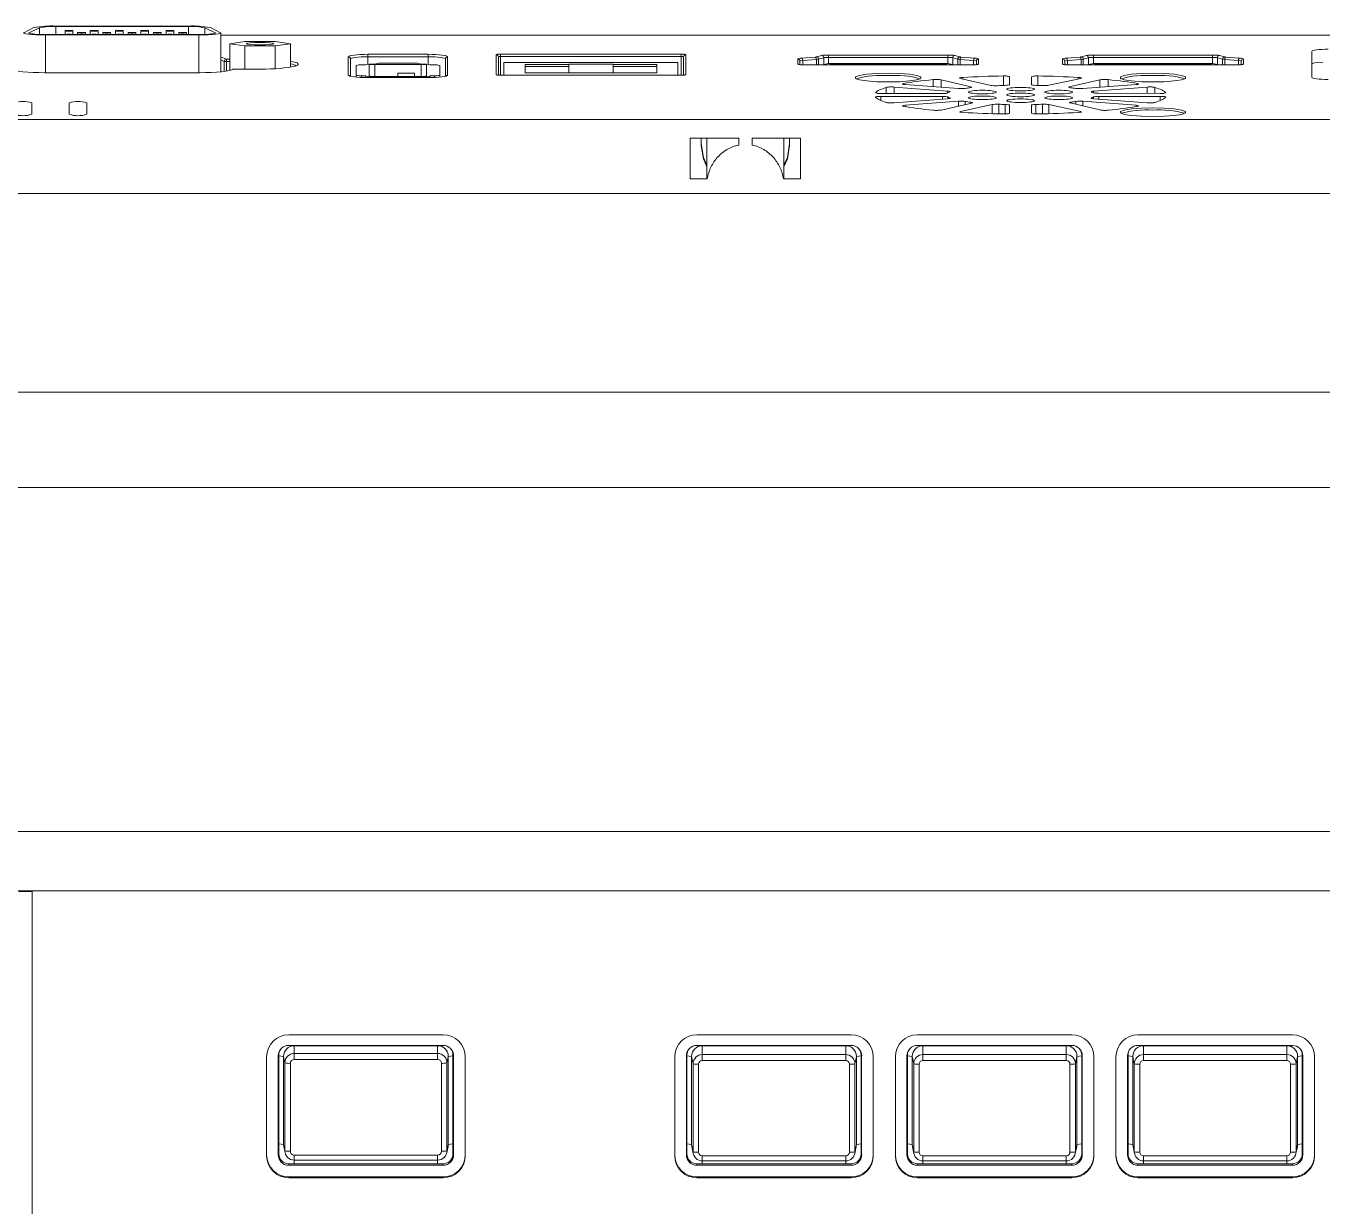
# Model space of a CAD drawing. Header units: millimetres. Extents: x 56 to 1167, y 133 to 726.
# Drawn here: x 200.2 to 317.7, y 485.3 to 592.3 of the extents above; entities that cross this region are included whole.
import ezdxf

# ---------------------------------------------------------------- set-up
doc = ezdxf.new("R2010")
doc.units = ezdxf.units.MM

msp = doc.modelspace()

# ---------------------------------------------------------------- linework, layer by layer
at = {"color": 7, "linetype": 'Continuous', "lineweight": 15}
for p, q in [((200.923, 592.114), (199.989, 591.652)), ((201.416, 592.106), (200.481, 591.644)), ((201.959, 591.491), (215.879, 591.491)), ((201.959, 591.447), (215.879, 591.447)), ((214.944, 592.258), (202.893, 592.258)), ((214.944, 592.214), (202.893, 592.214)), ((203.739, 591.826), (203.739, 591.491)), ((204.439, 591.491), (204.439, 591.826)), ((204.884, 591.654), (204.884, 591.491)), ((205.584, 591.491), (205.584, 591.654)), ((206.029, 591.826), (206.029, 591.491)), ((206.729, 591.491), (206.729, 591.826)), ((207.174, 591.654), (207.174, 591.491)), ((207.874, 591.491), (207.874, 591.654)), ((208.319, 591.826), (208.319, 591.491)), ((209.019, 591.491), (209.019, 591.826)), ((209.464, 591.654), (209.464, 591.491)), ((210.164, 591.491), (210.164, 591.654)), ((210.609, 591.826), (210.609, 591.491)), ((211.309, 591.491), (211.309, 591.826)), ((211.754, 591.654), (211.754, 591.491)), ((212.454, 591.491), (212.454, 591.654)), ((212.899, 591.826), (212.899, 591.491)), ((213.599, 591.491), (213.599, 591.826)), ((214.044, 591.654), (214.044, 591.491)), ((214.744, 591.491), (214.744, 591.654)), ((217.356, 591.644), (216.421, 592.106)), ((217.848, 591.652), (216.914, 592.114)), ((217.879, 588.115), (217.879, 591.622)), ((439.285, 591.436), (217.879, 591.436)), ((220.044, 590.865), (218.669, 590.657)), ((218.669, 590.657), (220.044, 590.45)), ((218.669, 590.657), (218.669, 588.232)), ((222.794, 590.865), (220.044, 590.865)), ((220.044, 590.45), (222.794, 590.45)), ((220.044, 590.45), (220.044, 588.356)), ((224.169, 590.657), (222.794, 590.865)), ((222.794, 590.45), (224.169, 590.657)), ((222.794, 590.45), (222.794, 588.391)), ((224.169, 590.657), (224.169, 588.532)), ((316.774, 587.612), (316.774, 589.963)), ((218.366, 589.04), (218.366, 589.255)), ((229.424, 587.812), (229.424, 589.464)), ((229.624, 589.266), (229.624, 587.705)), ((231.199, 589.696), (236.648, 589.696)), ((231.199, 589.696), (231.199, 589.481)), ((236.648, 589.481), (231.199, 589.481)), ((231.924, 588.806), (231.624, 588.806)), ((236.024, 588.78), (231.824, 588.78)), ((231.924, 588.836), (231.924, 588.806)), ((235.424, 588.88), (232.424, 588.88)), ((235.924, 588.806), (235.924, 588.836)), ((236.224, 588.806), (235.924, 588.806)), ((236.648, 589.696), (236.648, 589.481)), ((238.224, 587.705), (238.224, 589.266)), ((238.424, 589.464), (238.424, 587.812)), ((242.834, 587.851), (242.834, 589.66)), ((243.034, 589.462), (243.034, 587.809)), ((243.234, 589.713), (259.614, 589.713)), ((243.234, 589.497), (243.234, 589.713)), ((259.614, 589.497), (243.234, 589.497)), ((243.534, 587.8), (243.534, 588.953)), ((259.314, 588.953), (243.534, 588.953)), ((249.424, 588.77), (245.449, 588.77)), ((245.449, 588.77), (245.449, 588.012)), ((249.424, 588.76), (245.449, 588.76)), ((253.424, 588.796), (249.424, 588.796)), ((249.424, 588.796), (249.424, 588.77)), ((249.424, 588.76), (249.424, 588.77)), ((249.424, 588.586), (249.424, 588.76)), ((253.424, 588.77), (253.424, 588.796)), ((257.399, 588.77), (253.424, 588.77)), ((253.424, 588.76), (253.424, 588.77)), ((257.399, 588.76), (253.424, 588.76)), ((253.424, 588.76), (253.424, 588.586)), ((257.399, 588.012), (257.399, 588.77)), ((259.314, 587.8), (259.314, 588.953)), ((259.614, 589.497), (259.614, 589.713)), ((259.814, 587.808), (259.814, 589.462)), ((260.014, 589.66), (260.014, 587.851)), ((270.174, 588.818), (270.174, 589.274)), ((270.374, 589.076), (270.374, 588.759)), ((270.529, 589.354), (271.764, 589.445)), ((271.862, 589.231), (270.628, 589.14)), ((271.885, 589.461), (272.348, 589.582)), ((272.527, 589.376), (272.063, 589.255)), ((272.974, 588.848), (272.374, 588.744)), ((273.283, 588.805), (272.848, 588.729)), ((272.974, 589.632), (283.774, 589.632)), ((272.974, 589.632), (272.974, 589.417)), ((283.774, 589.417), (272.974, 589.417)), ((283.774, 588.848), (272.974, 588.848)), ((283.465, 588.805), (273.283, 588.805)), ((273.283, 588.805), (273.283, 588.729)), ((283.9, 588.729), (283.465, 588.805)), ((283.465, 588.805), (283.465, 588.729)), ((283.774, 589.632), (283.774, 589.417)), ((284.374, 588.744), (283.774, 588.848)), ((284.684, 589.255), (284.22, 589.376)), ((284.399, 589.582), (284.862, 589.461)), ((286.119, 589.14), (284.885, 589.231)), ((284.983, 589.445), (286.218, 589.354)), ((286.374, 588.759), (286.374, 589.076)), ((286.574, 589.274), (286.574, 588.818)), ((294.174, 588.818), (294.174, 589.274)), ((294.374, 589.076), (294.374, 588.759)), ((294.529, 589.354), (295.764, 589.445)), ((295.862, 589.231), (294.628, 589.14)), ((295.885, 589.461), (296.348, 589.582)), ((296.527, 589.376), (296.063, 589.255)), ((296.974, 588.848), (296.374, 588.744)), ((297.283, 588.805), (296.848, 588.729)), ((296.974, 589.632), (307.774, 589.632)), ((296.974, 589.417), (296.974, 589.632)), ((307.774, 589.417), (296.974, 589.417)), ((307.774, 588.848), (296.974, 588.848)), ((307.465, 588.805), (297.283, 588.805)), ((297.283, 588.805), (297.283, 588.729)), ((307.9, 588.729), (307.465, 588.805)), ((307.465, 588.805), (307.465, 588.729)), ((307.774, 589.417), (307.774, 589.632)), ((308.374, 588.744), (307.774, 588.848)), ((308.684, 589.255), (308.22, 589.376)), ((308.399, 589.582), (308.862, 589.461)), ((310.119, 589.14), (308.885, 589.231)), ((308.983, 589.445), (310.218, 589.354)), ((310.374, 588.759), (310.374, 589.076)), ((310.574, 589.274), (310.574, 588.818)), ((215.919, 588.029), (201.919, 588.029)), ((201.919, 588.027), (201.919, 588.029)), ((215.919, 588.027), (201.919, 588.027)), ((221.419, 588.356), (219.041, 588.356)), ((221.419, 588.354), (219.041, 588.354)), ((221.419, 588.356), (221.419, 588.354)), ((230.124, 588.684), (230.124, 587.786)), ((230.124, 587.627), (230.124, 587.786)), ((231.024, 588.727), (230.624, 588.727)), ((230.624, 587.743), (231.024, 587.743)), ((231.024, 588.754), (231.024, 588.727)), ((231.024, 587.743), (231.024, 587.716)), ((231.024, 587.581), (231.024, 587.716)), ((236.648, 587.582), (231.199, 587.582)), ((236.648, 587.58), (231.199, 587.58)), ((231.324, 588.736), (231.324, 587.734)), ((231.624, 587.664), (231.924, 587.664)), ((231.824, 587.69), (236.024, 587.69)), ((231.924, 587.664), (231.924, 587.634)), ((231.924, 587.582), (231.924, 587.634)), ((232.424, 587.59), (235.424, 587.59)), ((233.924, 587.995), (233.924, 587.69)), ((235.424, 587.995), (233.924, 587.995)), ((235.424, 587.69), (235.424, 587.995)), ((235.924, 587.664), (236.224, 587.664)), ((235.924, 587.634), (235.924, 587.664)), ((235.924, 587.634), (235.924, 587.582)), ((236.524, 587.734), (236.524, 588.736)), ((236.648, 587.582), (236.648, 587.58)), ((236.824, 588.727), (236.824, 588.754)), ((237.224, 588.727), (236.824, 588.727)), ((236.824, 587.743), (237.224, 587.743)), ((236.824, 587.716), (236.824, 587.743)), ((236.824, 587.716), (236.824, 587.581)), ((237.724, 587.786), (237.724, 588.684)), ((237.724, 587.786), (237.724, 587.627)), ((259.614, 587.8), (243.234, 587.8)), ((259.614, 587.799), (243.234, 587.799)), ((245.449, 588.586), (249.424, 588.586)), ((245.449, 588.012), (257.399, 588.012)), ((249.424, 588.012), (249.424, 588.586)), ((253.424, 588.586), (257.399, 588.586)), ((253.424, 588.012), (253.424, 588.586)), ((259.614, 587.799), (259.614, 587.8)), ((285.874, 588.729), (270.874, 588.729)), ((270.874, 588.729), (270.874, 588.727)), ((285.874, 588.727), (270.874, 588.727)), ((272.374, 588.744), (272.074, 588.729)), ((284.674, 588.729), (284.374, 588.744)), ((289.374, 586.94), (289.374, 587.668)), ((291.374, 587.668), (291.374, 586.94)), ((309.874, 588.729), (294.874, 588.729)), ((294.874, 588.727), (294.874, 588.729)), ((309.874, 588.727), (294.874, 588.727)), ((296.374, 588.744), (296.074, 588.729)), ((308.674, 588.729), (308.374, 588.744)), ((283.731, 586.364), (278.908, 586.727)), ((279.908, 586.954), (284.731, 586.59)), ((285.877, 586.739), (283.173, 587.379)), ((284.909, 587.511), (287.693, 586.881)), ((292.935, 586.885), (295.824, 587.511)), ((297.57, 587.381), (294.786, 586.751)), ((296.016, 586.59), (300.839, 586.954)), ((301.839, 586.727), (297.016, 586.364)), ((200.724, 584.259), (200.724, 585.303)), ((204.124, 585.303), (204.124, 584.259)), ((205.724, 584.259), (205.724, 585.303)), ((277.712, 586.144), (283.28, 586.144)), ((283.28, 585.883), (277.712, 585.883)), ((278.908, 585.299), (283.731, 585.663)), ((284.731, 585.437), (279.908, 585.073)), ((283.177, 584.646), (285.961, 585.276)), ((294.87, 585.288), (297.574, 584.648)), ((300.839, 585.073), (296.016, 585.437)), ((297.016, 585.663), (301.839, 585.299)), ((297.431, 586.159), (303.024, 586.145)), ((303.035, 585.883), (297.467, 585.883)), ((287.812, 585.142), (284.924, 584.516)), ((289.374, 584.359), (289.374, 585.087)), ((291.374, 585.087), (291.374, 584.359)), ((295.824, 584.516), (292.935, 585.142)), ((78.533, 583.797), (432.314, 583.797)), ((260.424, 582.086), (264.824, 582.086)), ((260.424, 578.396), (260.424, 582.086)), ((261.424, 582.086), (261.424, 581.442)), ((261.924, 582.086), (261.924, 578.396)), ((264.824, 582.086), (264.824, 581.473)), ((266.024, 582.086), (270.424, 582.086)), ((266.024, 581.473), (266.024, 582.086)), ((268.924, 578.396), (268.924, 582.086)), ((269.424, 581.442), (269.424, 582.086)), ((270.424, 582.086), (270.424, 578.396)), ((261.967, 578.396), (260.424, 578.396)), ((270.424, 578.396), (268.881, 578.396)), ((432.092, 577.087), (78.756, 577.087)), ((78.945, 559.068), (431.902, 559.068)), ((431.97, 550.438), (78.877, 550.438)), ((88.774, 519.248), (379.224, 519.248)), ((91.274, 513.874), (376.724, 513.874)), ((200.758, 513.825), (199.558, 513.825)), ((200.758, 383.874), (200.758, 513.825)), ((238.019, 500.829), (224.019, 500.829)), ((275.019, 500.829), (261.019, 500.829)), ((295.019, 500.829), (281.019, 500.829)), ((315.019, 500.829), (301.019, 500.829)), ((224.019, 499.868), (238.019, 499.868)), ((237.519, 499.841), (224.519, 499.841)), ((224.519, 499.143), (224.519, 499.841)), ((237.519, 499.143), (237.519, 499.841)), ((261.019, 499.868), (275.019, 499.868)), ((274.519, 499.841), (261.519, 499.841)), ((261.519, 499.038), (261.519, 499.841)), ((274.519, 499.038), (274.519, 499.841)), ((281.019, 499.868), (295.019, 499.868)), ((294.519, 499.841), (281.519, 499.841)), ((281.519, 499.038), (281.519, 499.841)), ((294.519, 499.038), (294.519, 499.841)), ((301.019, 499.868), (315.019, 499.868)), ((314.519, 499.841), (301.519, 499.841)), ((301.519, 499.038), (301.519, 499.841)), ((314.519, 499.038), (314.519, 499.841)), ((222.019, 498.837), (222.019, 489.871)), ((223.124, 499.011), (223.071, 498.924)), ((223.071, 489.958), (223.071, 498.924)), ((223.124, 490.045), (223.124, 499.011)), ((223.667, 498.294), (223.551, 498.877)), ((223.551, 498.877), (223.551, 490.907)), ((223.667, 490.325), (223.667, 498.294)), ((224.519, 498.602), (224.519, 499.143)), ((224.519, 499.143), (237.519, 499.143)), ((237.519, 498.602), (224.519, 498.602)), ((237.519, 498.602), (237.519, 499.143)), ((238.37, 498.294), (238.487, 498.877)), ((238.37, 498.294), (238.37, 490.325)), ((238.487, 490.907), (238.487, 498.877)), ((238.914, 499.011), (238.966, 498.924)), ((238.914, 499.011), (238.914, 490.045)), ((238.966, 498.924), (238.966, 489.958)), ((240.019, 489.871), (240.019, 498.837)), ((259.019, 498.837), (259.019, 489.871)), ((260.124, 499.011), (260.071, 498.924)), ((260.071, 489.958), (260.071, 498.924)), ((260.124, 490.045), (260.124, 499.011)), ((260.685, 498.207), (260.551, 498.877)), ((260.551, 498.877), (260.551, 490.907)), ((261.519, 498.497), (261.519, 499.038)), ((261.519, 499.038), (274.519, 499.038)), ((274.519, 498.497), (261.519, 498.497)), ((274.519, 498.497), (274.519, 499.038)), ((275.353, 498.207), (275.487, 498.877)), ((275.487, 490.907), (275.487, 498.877)), ((275.914, 499.011), (275.966, 498.924)), ((275.914, 499.011), (275.914, 490.045)), ((275.966, 498.924), (275.966, 489.958)), ((277.019, 489.871), (277.019, 498.837)), ((279.019, 498.837), (279.019, 489.871)), ((280.124, 499.011), (280.071, 498.924)), ((280.071, 489.958), (280.071, 498.924)), ((280.124, 490.045), (280.124, 499.011)), ((280.685, 498.207), (280.551, 498.877)), ((280.551, 498.877), (280.551, 490.907)), ((281.519, 498.497), (281.519, 499.038)), ((281.519, 499.038), (294.519, 499.038)), ((294.519, 498.497), (281.519, 498.497)), ((294.519, 498.497), (294.519, 499.038)), ((295.353, 498.207), (295.487, 498.877)), ((295.487, 490.907), (295.487, 498.877)), ((295.914, 499.011), (295.966, 498.924)), ((295.914, 499.011), (295.914, 490.045)), ((295.966, 498.924), (295.966, 489.958)), ((297.019, 489.871), (297.019, 498.837)), ((299.019, 498.837), (299.019, 489.871)), ((300.124, 499.011), (300.071, 498.924)), ((300.071, 489.958), (300.071, 498.924)), ((300.124, 490.045), (300.124, 499.011)), ((300.685, 498.207), (300.551, 498.877)), ((300.551, 498.877), (300.551, 490.907)), ((301.519, 498.497), (301.519, 499.038)), ((301.519, 499.038), (314.519, 499.038)), ((314.519, 498.497), (301.519, 498.497)), ((314.519, 498.497), (314.519, 499.038)), ((315.353, 498.207), (315.487, 498.877)), ((315.487, 490.907), (315.487, 498.877)), ((315.914, 499.011), (315.966, 498.924)), ((315.914, 499.011), (315.914, 490.045)), ((315.966, 498.924), (315.966, 489.958)), ((317.019, 489.871), (317.019, 498.837)), ((224.167, 498.252), (224.167, 490.282)), ((237.87, 490.282), (237.87, 498.252)), ((260.685, 490.238), (260.685, 498.207)), ((261.185, 498.164), (261.185, 490.195)), ((274.853, 490.195), (274.853, 498.164)), ((275.353, 498.207), (275.353, 490.238)), ((280.685, 490.238), (280.685, 498.207)), ((281.185, 498.164), (281.185, 490.195)), ((294.853, 490.195), (294.853, 498.164)), ((295.353, 498.207), (295.353, 490.238)), ((300.685, 490.238), (300.685, 498.207)), ((301.185, 498.164), (301.185, 490.195)), ((314.853, 490.195), (314.853, 498.164)), ((315.353, 498.207), (315.353, 490.238)), ((223.124, 490.045), (223.071, 489.958)), ((223.667, 490.325), (223.551, 490.907)), ((223.57, 490.715), (223.684, 490.156)), ((238.353, 490.156), (238.467, 490.715)), ((238.37, 490.325), (238.487, 490.907)), ((238.914, 490.045), (238.966, 489.958)), ((260.124, 490.045), (260.071, 489.958)), ((260.685, 490.238), (260.551, 490.907)), ((260.57, 490.715), (260.702, 490.072)), ((275.336, 490.072), (275.467, 490.715)), ((275.353, 490.238), (275.487, 490.907)), ((275.914, 490.045), (275.966, 489.958)), ((280.124, 490.045), (280.071, 489.958)), ((280.685, 490.238), (280.551, 490.907)), ((280.57, 490.715), (280.702, 490.072)), ((295.336, 490.072), (295.467, 490.715)), ((295.353, 490.238), (295.487, 490.907)), ((295.914, 490.045), (295.966, 489.958)), ((300.124, 490.045), (300.071, 489.958)), ((300.685, 490.238), (300.551, 490.907)), ((300.57, 490.715), (300.702, 490.072)), ((315.336, 490.072), (315.467, 490.715)), ((315.353, 490.238), (315.487, 490.907)), ((315.914, 490.045), (315.966, 489.958)), ((224.019, 489.154), (224.019, 489.014)), ((238.019, 489.154), (224.019, 489.154)), ((238.019, 489.014), (224.019, 489.014)), ((224.519, 489.932), (237.519, 489.932)), ((224.519, 489.475), (237.519, 489.475)), ((238.019, 489.154), (238.019, 489.014)), ((261.019, 489.154), (261.019, 489.014)), ((275.019, 489.154), (261.019, 489.154)), ((275.019, 489.014), (261.019, 489.014)), ((261.519, 489.862), (274.519, 489.862)), ((261.519, 489.406), (274.519, 489.406)), ((275.019, 489.154), (275.019, 489.014)), ((281.019, 489.154), (281.019, 489.014)), ((295.019, 489.154), (281.019, 489.154)), ((295.019, 489.014), (281.019, 489.014)), ((281.519, 489.862), (294.519, 489.862)), ((281.519, 489.406), (294.519, 489.406)), ((295.019, 489.154), (295.019, 489.014)), ((301.019, 489.154), (301.019, 489.014)), ((315.019, 489.154), (301.019, 489.154)), ((315.019, 489.014), (301.019, 489.014)), ((301.519, 489.862), (314.519, 489.862)), ((301.519, 489.406), (314.519, 489.406)), ((315.019, 489.154), (315.019, 489.014)), ((224.019, 487.966), (224.019, 487.879)), ((224.019, 487.966), (238.019, 487.966)), ((224.019, 487.879), (238.019, 487.879)), ((238.019, 487.966), (238.019, 487.879)), ((261.019, 487.966), (261.019, 487.879)), ((261.019, 487.966), (275.019, 487.966)), ((261.019, 487.879), (275.019, 487.879)), ((275.019, 487.966), (275.019, 487.879)), ((281.019, 487.966), (281.019, 487.879)), ((281.019, 487.966), (295.019, 487.966)), ((281.019, 487.879), (295.019, 487.879)), ((295.019, 487.966), (295.019, 487.879)), ((301.019, 487.966), (301.019, 487.879)), ((301.019, 487.966), (315.019, 487.966)), ((301.019, 487.879), (315.019, 487.879)), ((315.019, 487.966), (315.019, 487.879))]:
    msp.add_line(p, q, dxfattribs=at)
at = {"color": 8, "linetype": 'Continuous', "lineweight": 15}
for p, q in [((200.481, 591.644), (200.481, 591.599)), ((201.416, 592.106), (201.416, 591.5)), ((201.959, 591.447), (201.959, 588.029)), ((202.893, 592.214), (202.893, 591.491)), ((214.944, 592.214), (214.944, 591.491)), ((215.879, 591.447), (215.879, 588.029)), ((216.421, 592.106), (216.421, 591.5)), ((217.356, 591.644), (217.356, 591.599)), ((439.285, 591.432), (217.879, 591.432)), ((218.171, 588.148), (218.171, 589.053)), ((218.366, 589.255), (218.669, 589.255)), ((218.669, 589.04), (218.366, 589.04)), ((218.366, 588.176), (218.366, 589.04)), ((231.199, 588.791), (231.199, 589.481)), ((231.824, 587.69), (231.824, 588.78)), ((236.024, 587.69), (236.024, 588.78)), ((236.648, 588.791), (236.648, 589.481)), ((243.234, 587.8), (243.234, 589.497)), ((259.614, 587.8), (259.614, 589.497)), ((270.628, 588.735), (270.628, 589.14)), ((271.862, 588.729), (271.862, 589.231)), ((272.063, 588.729), (272.063, 589.255)), ((272.527, 588.77), (272.527, 589.376)), ((272.974, 588.848), (272.974, 589.417)), ((283.774, 588.848), (283.774, 589.417)), ((284.22, 588.77), (284.22, 589.376)), ((284.684, 588.729), (284.684, 589.255)), ((284.885, 588.729), (284.885, 589.231)), ((286.119, 588.735), (286.119, 589.14)), ((294.628, 588.735), (294.628, 589.14)), ((295.862, 588.729), (295.862, 589.231)), ((296.063, 588.729), (296.063, 589.255)), ((296.527, 588.77), (296.527, 589.376)), ((296.974, 588.848), (296.974, 589.417)), ((307.774, 588.848), (307.774, 589.417)), ((308.22, 588.77), (308.22, 589.376)), ((308.684, 588.729), (308.684, 589.255)), ((308.885, 588.729), (308.885, 589.231)), ((310.119, 588.735), (310.119, 589.14)), ((215.919, 588.027), (215.919, 588.029)), ((219.041, 588.356), (219.041, 588.354)), ((230.624, 587.743), (230.624, 587.592)), ((231.199, 587.582), (231.199, 587.58)), ((231.624, 587.664), (231.624, 587.582)), ((232.424, 587.59), (232.424, 587.582)), ((235.424, 587.582), (235.424, 587.59)), ((236.224, 587.582), (236.224, 587.664)), ((237.224, 587.592), (237.224, 587.743)), ((243.234, 587.799), (243.234, 587.8)), ((285.145, 587.604), (285.145, 587.458)), ((285.874, 588.729), (285.874, 588.727)), ((288.815, 586.871), (288.815, 587.732)), ((291.932, 587.732), (291.932, 586.871)), ((295.592, 587.461), (295.592, 587.605)), ((309.874, 588.727), (309.874, 588.729)), ((278.199, 586.144), (278.199, 586.697)), ((278.908, 586.727), (278.908, 586.144)), ((279.758, 587.049), (279.758, 586.971)), ((282.436, 586.763), (282.436, 587.399)), ((283.173, 587.379), (283.173, 586.707)), ((285.877, 586.676), (285.877, 586.739)), ((294.786, 586.751), (294.786, 586.685)), ((297.57, 586.707), (297.57, 587.381)), ((298.303, 587.4), (298.303, 586.762)), ((300.989, 586.971), (300.989, 587.049)), ((301.839, 586.148), (301.839, 586.727)), ((302.548, 586.697), (302.548, 586.147)), ((277.216, 586.217), (277.216, 586.202)), ((277.712, 585.883), (277.712, 585.503)), ((283.28, 585.629), (283.28, 585.883)), ((283.731, 586.181), (283.731, 586.364)), ((283.77, 585.831), (283.77, 585.666)), ((283.956, 585.699), (283.956, 585.74)), ((284.731, 584.998), (284.731, 585.437)), ((285.353, 585.424), (285.353, 585.138)), ((285.862, 585.254), (285.862, 585.357)), ((294.968, 585.367), (294.968, 585.265)), ((295.394, 585.164), (295.394, 585.424)), ((296.016, 585.437), (296.016, 585.017)), ((296.791, 585.74), (296.791, 585.699)), ((296.978, 585.666), (296.978, 585.831)), ((297.016, 586.364), (297.016, 586.19)), ((297.467, 585.883), (297.467, 585.629)), ((303.035, 585.503), (303.035, 585.883)), ((303.53, 586.203), (303.53, 586.218)), ((279.908, 585.073), (279.908, 584.952)), ((284.924, 584.516), (284.924, 584.448)), ((287.812, 584.315), (287.812, 585.142)), ((288.388, 585.17), (288.388, 584.302)), ((288.977, 584.295), (288.977, 585.151)), ((291.77, 585.151), (291.77, 584.295)), ((292.36, 584.302), (292.36, 585.17)), ((292.935, 585.142), (292.935, 584.315)), ((295.824, 584.448), (295.824, 584.516)), ((300.839, 584.952), (300.839, 585.073)), ((224.519, 499.868), (224.519, 499.841)), ((237.519, 499.841), (237.519, 499.868)), ((261.519, 499.868), (261.519, 499.841)), ((274.519, 499.841), (274.519, 499.868)), ((281.519, 499.868), (281.519, 499.841)), ((294.519, 499.841), (294.519, 499.868)), ((301.519, 499.868), (301.519, 499.841)), ((314.519, 499.841), (314.519, 499.868)), ((223.124, 498.921), (223.551, 498.877)), ((238.487, 498.877), (238.914, 498.921)), ((260.124, 498.921), (260.551, 498.877)), ((275.487, 498.877), (275.914, 498.921)), ((280.124, 498.921), (280.551, 498.877)), ((295.487, 498.877), (295.914, 498.921)), ((300.124, 498.921), (300.551, 498.877)), ((315.487, 498.877), (315.914, 498.921)), ((223.124, 490.952), (223.551, 490.907)), ((238.487, 490.907), (238.914, 490.952)), ((260.124, 490.952), (260.551, 490.907)), ((275.487, 490.907), (275.914, 490.952)), ((280.124, 490.952), (280.551, 490.907)), ((295.487, 490.907), (295.914, 490.952)), ((300.124, 490.952), (300.551, 490.907)), ((315.487, 490.907), (315.914, 490.952)), ((224.519, 489.475), (224.519, 489.932)), ((224.519, 489.154), (224.519, 489.475)), ((237.519, 489.475), (237.519, 489.932)), ((237.519, 489.475), (237.519, 489.154)), ((261.519, 489.406), (261.519, 489.862)), ((261.519, 489.154), (261.519, 489.406)), ((274.519, 489.406), (274.519, 489.862)), ((274.519, 489.406), (274.519, 489.154)), ((281.519, 489.406), (281.519, 489.862)), ((281.519, 489.154), (281.519, 489.406)), ((294.519, 489.406), (294.519, 489.862)), ((294.519, 489.406), (294.519, 489.154)), ((301.519, 489.406), (301.519, 489.862)), ((301.519, 489.154), (301.519, 489.406)), ((314.519, 489.406), (314.519, 489.862)), ((314.519, 489.406), (314.519, 489.154))]:
    msp.add_line(p, q, dxfattribs=at)
at = {"color": 7, "linetype": 'Continuous', "lineweight": 15, "flags": 128}
for points in [[(199.989, 591.652), (199.96, 591.614), (200.027, 591.577), (200.185, 591.541), (200.426, 591.51), (200.741, 591.483), (201.113, 591.464), (201.526, 591.452), (201.959, 591.447)], [(200.481, 591.644), (200.46, 591.616), (200.51, 591.588), (200.628, 591.561), (200.81, 591.538), (201.045, 591.518), (201.325, 591.503), (201.634, 591.494), (201.959, 591.491)], [(204.439, 591.826), (204.412, 591.838), (204.336, 591.848), (204.223, 591.854), (204.089, 591.857), (203.955, 591.854), (203.841, 591.848), (203.765, 591.838), (203.739, 591.826), (203.765, 591.814), (203.841, 591.804), (203.955, 591.798), (204.089, 591.796), (204.223, 591.798), (204.336, 591.804), (204.412, 591.814), (204.439, 591.826)], [(204.884, 591.654), (204.91, 591.642), (204.986, 591.632), (205.1, 591.625), (205.234, 591.623), (205.368, 591.625), (205.481, 591.632), (205.557, 591.642), (205.584, 591.654), (205.557, 591.665), (205.481, 591.675), (205.368, 591.682), (205.234, 591.684), (205.1, 591.682), (204.986, 591.675), (204.91, 591.665), (204.884, 591.654)], [(206.729, 591.826), (206.702, 591.838), (206.626, 591.848), (206.513, 591.854), (206.379, 591.857), (206.245, 591.854), (206.131, 591.848), (206.055, 591.838), (206.029, 591.826), (206.055, 591.814), (206.131, 591.804), (206.245, 591.798), (206.379, 591.796), (206.513, 591.798), (206.626, 591.804), (206.702, 591.814), (206.729, 591.826)], [(207.174, 591.654), (207.2, 591.642), (207.276, 591.632), (207.39, 591.625), (207.524, 591.623), (207.658, 591.625), (207.771, 591.632), (207.847, 591.642), (207.874, 591.654), (207.847, 591.665), (207.771, 591.675), (207.658, 591.682), (207.524, 591.684), (207.39, 591.682), (207.276, 591.675), (207.2, 591.665), (207.174, 591.654)], [(209.019, 591.826), (208.992, 591.838), (208.916, 591.848), (208.803, 591.854), (208.669, 591.857), (208.535, 591.854), (208.421, 591.848), (208.345, 591.838), (208.319, 591.826), (208.345, 591.814), (208.421, 591.804), (208.535, 591.798), (208.669, 591.796), (208.803, 591.798), (208.916, 591.804), (208.992, 591.814), (209.019, 591.826)], [(209.464, 591.654), (209.49, 591.642), (209.566, 591.632), (209.68, 591.625), (209.814, 591.623), (209.948, 591.625), (210.061, 591.632), (210.137, 591.642), (210.164, 591.654), (210.137, 591.665), (210.061, 591.675), (209.948, 591.682), (209.814, 591.684), (209.68, 591.682), (209.566, 591.675), (209.49, 591.665), (209.464, 591.654)], [(211.309, 591.826), (211.282, 591.838), (211.206, 591.848), (211.093, 591.854), (210.959, 591.857), (210.825, 591.854), (210.711, 591.848), (210.635, 591.838), (210.609, 591.826), (210.635, 591.814), (210.711, 591.804), (210.825, 591.798), (210.959, 591.796), (211.093, 591.798), (211.206, 591.804), (211.282, 591.814), (211.309, 591.826)], [(211.754, 591.654), (211.78, 591.642), (211.856, 591.632), (211.97, 591.625), (212.104, 591.623), (212.238, 591.625), (212.351, 591.632), (212.427, 591.642), (212.454, 591.654), (212.427, 591.665), (212.351, 591.675), (212.238, 591.682), (212.104, 591.684), (211.97, 591.682), (211.856, 591.675), (211.78, 591.665), (211.754, 591.654)], [(213.599, 591.826), (213.572, 591.838), (213.496, 591.848), (213.383, 591.854), (213.249, 591.857), (213.115, 591.854), (213.001, 591.848), (212.925, 591.838), (212.899, 591.826), (212.925, 591.814), (213.001, 591.804), (213.115, 591.798), (213.249, 591.796), (213.383, 591.798), (213.496, 591.804), (213.572, 591.814), (213.599, 591.826)], [(214.044, 591.654), (214.07, 591.642), (214.146, 591.632), (214.26, 591.625), (214.394, 591.623), (214.528, 591.625), (214.641, 591.632), (214.717, 591.642), (214.744, 591.654), (214.717, 591.665), (214.641, 591.675), (214.528, 591.682), (214.394, 591.684), (214.26, 591.682), (214.146, 591.675), (214.07, 591.665), (214.044, 591.654)], [(215.879, 591.447), (216.311, 591.452), (216.724, 591.464), (217.096, 591.483), (217.411, 591.51), (217.653, 591.541), (217.81, 591.577), (217.877, 591.614), (217.848, 591.652)], [(215.879, 591.491), (216.203, 591.494), (216.512, 591.503), (216.792, 591.518), (217.028, 591.538), (217.209, 591.561), (217.327, 591.588), (217.377, 591.616), (217.356, 591.644)], [(220.169, 590.657), (220.264, 590.616), (220.535, 590.58), (220.94, 590.557), (221.419, 590.548), (221.897, 590.557), (222.302, 590.58), (222.573, 590.616), (222.669, 590.657), (222.573, 590.699), (222.302, 590.734), (221.897, 590.758), (221.419, 590.766), (220.94, 590.758), (220.535, 590.734), (220.264, 590.699), (220.169, 590.657)], [(278.374, 587.973), (277.348, 587.949), (276.445, 587.881), (275.775, 587.777), (275.419, 587.649), (275.419, 587.513), (275.775, 587.385), (276.445, 587.281), (277.348, 587.213), (278.374, 587.19), (279.4, 587.213), (280.302, 587.281), (280.972, 587.385), (281.328, 587.513), (281.328, 587.649), (280.972, 587.777), (280.302, 587.881), (279.4, 587.949), (278.374, 587.973)], [(302.374, 587.973), (301.348, 587.949), (300.445, 587.881), (299.775, 587.777), (299.419, 587.649), (299.419, 587.513), (299.775, 587.385), (300.445, 587.281), (301.348, 587.213), (302.374, 587.19), (303.4, 587.213), (304.302, 587.281), (304.972, 587.385), (305.328, 587.513), (305.328, 587.649), (304.972, 587.777), (304.302, 587.881), (303.4, 587.949), (302.374, 587.973)], [(302.374, 584.837), (301.348, 584.813), (300.445, 584.745), (299.775, 584.641), (299.419, 584.514), (299.419, 584.378), (299.775, 584.25), (300.445, 584.146), (301.348, 584.078), (302.374, 584.054), (303.4, 584.078), (304.302, 584.146), (304.972, 584.25), (305.328, 584.378), (305.328, 584.514), (304.972, 584.641), (304.302, 584.745), (303.4, 584.813), (302.374, 584.837)], [(261.924, 579.652), (261.619, 580.35), (261.424, 581.581)], [(261.424, 581.442), (261.619, 580.21), (261.924, 579.512)], [(269.424, 581.581), (269.228, 580.35), (268.924, 579.652)], [(268.924, 579.512), (269.228, 580.21), (269.424, 581.442)], [(223.551, 490.907), (223.569, 490.719), (223.57, 490.715)], [(238.467, 490.715), (238.468, 490.719), (238.487, 490.907)], [(260.551, 490.907), (260.569, 490.719), (260.57, 490.715)], [(275.467, 490.715), (275.468, 490.719), (275.487, 490.907)], [(280.551, 490.907), (280.569, 490.719), (280.57, 490.715)], [(295.467, 490.715), (295.468, 490.719), (295.487, 490.907)], [(300.551, 490.907), (300.569, 490.719), (300.57, 490.715)], [(315.467, 490.715), (315.468, 490.719), (315.487, 490.907)]]:
    msp.add_lwpolyline(points, dxfattribs=at)
at = {"color": 7, "linetype": 'Continuous', "lineweight": 15}
for centre, radius, start, end in [((202.511, 583.949), 8.318, 87.36491, 101.00094), ((202.606, 585.98), 6.241, 87.36752, 100.99805), ((204.089, 589.217), 2.298, 81.73713, 98.26287), ((206.379, 589.217), 2.298, 81.73723, 98.26277), ((208.669, 589.217), 2.298, 81.73725, 98.26275), ((210.959, 589.217), 2.298, 81.73725, 98.26275), ((213.249, 589.217), 2.298, 81.73725, 98.26275), ((215.326, 583.949), 8.318, 78.99906, 92.63509), ((215.231, 585.98), 6.241, 79.00191, 92.63252), ((218.374, 589.052), 0.204, 92.38887, 179.61501), ((218.33, 589.938), 0.899, 259.76165, 272.25414), ((229.424, 589.265), 0.199, 0.24472, 90.24724), ((231.475, 587.045), 1.767, 85.16642, 104.79473), ((231.7, 587.313), 1.472, 85.16862, 104.79536), ((232.3, 587.413), 1.472, 85.16687, 104.79711), ((235.548, 587.413), 1.472, 75.20295, 94.83307), ((236.148, 587.313), 1.472, 75.20473, 94.83132), ((236.372, 587.045), 1.767, 75.20531, 94.83357), ((238.423, 589.265), 0.199, 89.75276, 179.75528), ((242.834, 589.461), 0.199, 0.24884, 90.24312), ((260.013, 589.461), 0.199, 89.75721, 179.75071), ((270.174, 589.075), 0.199, 0.24461, 90.24735), ((270.408, 589.168), 0.221, 352.65979, 56.79855), ((271.643, 589.259), 0.221, 352.65965, 56.80132), ((271.859, 589.259), 0.204, 359.00318, 82.86291), ((272.323, 589.379), 0.204, 359.00259, 82.8635), ((284.425, 589.379), 0.204, 97.1365, 180.99741), ((284.888, 589.259), 0.204, 97.13709, 180.99682), ((285.104, 589.259), 0.221, 123.19868, 187.34035), ((286.339, 589.168), 0.221, 123.20115, 187.34092), ((286.573, 589.075), 0.199, 89.75276, 179.75528), ((294.174, 589.075), 0.199, 0.24556, 90.24639), ((294.408, 589.168), 0.221, 352.66222, 56.79571), ((295.643, 589.259), 0.221, 352.65834, 56.80263), ((295.859, 589.259), 0.204, 359.00253, 82.86416), ((296.323, 589.379), 0.204, 359.00265, 82.86285), ((308.425, 589.379), 0.204, 97.13702, 180.99629), ((308.888, 589.259), 0.204, 97.13702, 180.99629), ((309.104, 589.259), 0.221, 123.19636, 187.34268), ((310.339, 589.168), 0.221, 123.20065, 187.34143), ((310.573, 589.075), 0.199, 89.75361, 179.75444), ((317.571, 586.49), 2.481, 85.31227, 108.74164), ((219.041, 588.156), 0.2, 90, 120.2334), ((219.035, 588.165), 0.189, 88.23917, 120.17517), ((230.499, 587.261), 1.472, 85.16254, 104.79805), ((230.5, 589.21), 1.472, 255.20464, 274.83138), ((231.475, 589.425), 1.767, 255.20529, 274.83073), ((231.7, 589.157), 1.472, 255.20299, 274.83303), ((232.299, 589.057), 1.472, 255.20186, 274.83755), ((235.548, 589.057), 1.472, 265.1625, 284.79809), ((236.148, 589.157), 1.472, 265.16702, 284.79692), ((236.372, 589.425), 1.767, 265.16928, 284.79467), ((237.348, 587.261), 1.472, 75.20204, 94.8374), ((237.348, 589.21), 1.472, 265.16868, 284.79527), ((277.845, 578.472), 9.318, 86.74859, 104.75901), ((278.902, 578.472), 9.318, 75.241, 93.25141), ((301.845, 578.472), 9.318, 86.74861, 104.75897), ((302.902, 578.472), 9.318, 75.241, 93.25141), ((199.924, 582.879), 2.553, 71.73707, 108.26293), ((204.924, 582.879), 2.553, 71.73707, 108.26293), ((199.924, 586.683), 2.553, 251.73707, 288.26293), ((204.924, 586.683), 2.553, 251.73707, 288.26293), ((301.845, 575.336), 9.318, 86.74861, 104.75897), ((302.902, 575.336), 9.318, 75.241, 93.25141), ((224.015, 498.833), 1.996, 89.89113, 179.89043), ((238.023, 498.833), 1.996, 0.10955, 90.1089), ((261.015, 498.833), 1.996, 89.89108, 179.89048), ((275.023, 498.833), 1.996, 0.10955, 90.1089), ((281.015, 498.833), 1.996, 89.8911, 179.89045), ((295.023, 498.833), 1.996, 0.10936, 90.10909), ((301.015, 498.833), 1.996, 89.89113, 179.89043), ((315.023, 498.833), 1.996, 0.10957, 90.10887), ((224.017, 498.922), 0.946, 89.89038, 179.89094), ((224.013, 499.011), 0.89, 145.30172, 179.98619), ((224.517, 498.875), 0.966, 89.89152, 179.8898), ((237.521, 498.875), 0.966, 0.10983, 90.10863), ((238.021, 498.922), 0.946, 0.10929, 90.10951), ((238.024, 499.011), 0.89, 0.01844, 34.69355), ((261.017, 498.922), 0.946, 89.89053, 179.89071), ((261.013, 499.011), 0.89, 145.30643, 179.98149), ((261.517, 498.875), 0.966, 89.89132, 179.89011), ((274.521, 498.875), 0.966, 0.10983, 90.10874), ((275.021, 498.922), 0.946, 0.10918, 90.10951), ((275.024, 499.011), 0.89, 0.01844, 34.69355), ((281.017, 498.922), 0.946, 89.89049, 179.89082), ((281.013, 499.011), 0.89, 145.29955, 179.98798), ((281.517, 498.875), 0.966, 89.89126, 179.89017), ((294.521, 498.875), 0.966, 0.10976, 90.1087), ((295.021, 498.922), 0.946, 0.10942, 90.10949), ((295.024, 499.011), 0.89, 0.01434, 34.69774), ((301.017, 498.922), 0.946, 89.89038, 179.89094), ((301.014, 499.011), 0.89, 145.30916, 179.97924), ((301.517, 498.875), 0.966, 89.89152, 179.8898), ((314.521, 498.875), 0.966, 0.10976, 90.1087), ((315.021, 498.922), 0.946, 0.10942, 90.10926), ((315.024, 499.011), 0.89, 0.01612, 34.69625), ((224.517, 498.293), 0.85, 89.89053, 179.89121), ((224.046, 499.777), 1.53, 255.66965, 274.54115), ((224.518, 498.251), 0.351, 89.89092, 179.8901), ((237.52, 498.293), 0.85, 0.10903, 90.10922), ((237.519, 498.251), 0.351, 0.1102, 90.10879), ((237.991, 499.777), 1.53, 265.45898, 284.33022), ((261.517, 498.206), 0.832, 89.8904, 179.89069), ((261.518, 498.164), 0.333, 89.8902, 179.89058), ((274.52, 498.206), 0.832, 0.10934, 90.10963), ((274.519, 498.164), 0.333, 0.10912, 90.11011), ((281.517, 498.206), 0.832, 89.89037, 179.89066), ((281.518, 498.164), 0.333, 89.88989, 179.89088), ((294.52, 498.206), 0.832, 0.10942, 90.10955), ((294.519, 498.164), 0.333, 0.1093, 90.1096), ((301.517, 498.206), 0.832, 89.89045, 179.89058), ((301.518, 498.164), 0.333, 89.89002, 179.89043), ((314.52, 498.206), 0.832, 0.10942, 90.10955), ((314.519, 498.164), 0.333, 0.10866, 90.11025), ((261.063, 499.69), 1.53, 255.66626, 274.54286), ((274.974, 499.69), 1.53, 265.45722, 284.33364), ((281.063, 499.69), 1.53, 255.66636, 274.54278), ((294.974, 499.69), 1.53, 265.45727, 284.33356), ((301.063, 499.69), 1.53, 255.66627, 274.54283), ((314.974, 499.69), 1.53, 265.45727, 284.33356), ((224.017, 490.047), 0.893, 180.10912, 270.10899), ((224.046, 491.808), 1.53, 255.66965, 274.54115), ((224.517, 490.326), 0.85, 180.10908, 270.10967), ((224.518, 490.283), 0.351, 180.10868, 270.10909), ((237.52, 490.326), 0.85, 269.89058, 359.89067), ((237.519, 490.283), 0.351, 269.89121, 359.89102), ((237.991, 491.808), 1.53, 265.45898, 284.33022), ((238.02, 490.047), 0.893, 269.89118, 359.89059), ((261.017, 490.047), 0.893, 180.10947, 270.10879), ((261.063, 491.72), 1.53, 255.66626, 274.54286), ((261.517, 490.239), 0.832, 180.10909, 270.1093), ((261.518, 490.196), 0.333, 180.10996, 270.10798), ((274.52, 490.239), 0.832, 269.89066, 359.89088), ((274.519, 490.196), 0.333, 269.89171, 359.89035), ((274.974, 491.72), 1.53, 265.45722, 284.33364), ((275.02, 490.047), 0.893, 269.89123, 359.89054), ((281.017, 490.047), 0.893, 180.10946, 270.10877), ((281.063, 491.72), 1.53, 255.66636, 274.54278), ((281.517, 490.239), 0.832, 180.10912, 270.10934), ((281.518, 490.196), 0.333, 180.10965, 270.10829), ((294.52, 490.239), 0.832, 269.89074, 359.8908), ((294.519, 490.196), 0.333, 269.89222, 359.89016), ((294.974, 491.72), 1.53, 265.45727, 284.33356), ((295.02, 490.047), 0.893, 269.89111, 359.89054), ((301.017, 490.047), 0.893, 180.10936, 270.10875), ((301.063, 491.72), 1.53, 255.66627, 274.54283), ((301.517, 490.239), 0.832, 180.1092, 270.10926), ((301.518, 490.196), 0.333, 180.11011, 270.10816), ((314.52, 490.239), 0.832, 269.89074, 359.8908), ((314.519, 490.196), 0.333, 269.89157, 359.8908), ((314.974, 491.72), 1.53, 265.45727, 284.33356), ((315.02, 490.047), 0.893, 269.89135, 359.89054), ((224.015, 489.962), 1.996, 180.10957, 270.10887), ((224.015, 489.875), 1.996, 180.10957, 270.10887), ((224.017, 489.96), 0.946, 180.10951, 270.10872), ((238.023, 489.962), 1.996, 269.8911, 359.89045), ((238.021, 489.96), 0.946, 269.89139, 359.89027), ((238.023, 489.875), 1.996, 269.8911, 359.89045), ((261.015, 489.962), 1.996, 180.10952, 270.10892), ((261.015, 489.875), 1.996, 180.10952, 270.10892), ((261.017, 489.96), 0.946, 180.10974, 270.10858), ((275.023, 489.962), 1.996, 269.8911, 359.89045), ((275.021, 489.96), 0.946, 269.89139, 359.89038), ((275.023, 489.875), 1.996, 269.8911, 359.89045), ((281.015, 489.962), 1.996, 180.10955, 270.1089), ((281.015, 489.875), 1.996, 180.10955, 270.1089), ((281.017, 489.96), 0.946, 180.10962, 270.10861), ((295.023, 489.962), 1.996, 269.89091, 359.89064), ((295.021, 489.96), 0.946, 269.89141, 359.89014), ((295.023, 489.875), 1.996, 269.89091, 359.89064), ((301.015, 489.962), 1.996, 180.10957, 270.10887), ((301.015, 489.875), 1.996, 180.10957, 270.10887), ((301.017, 489.96), 0.946, 180.10951, 270.10872), ((315.023, 489.962), 1.996, 269.89113, 359.89043), ((315.021, 489.96), 0.946, 269.89163, 359.89014), ((315.023, 489.875), 1.996, 269.89113, 359.89043)]:
    msp.add_arc(centre, radius, start, end, dxfattribs=at)
at = {"color": 8, "linetype": 'Continuous', "lineweight": 15}
for centre, radius, start, end in [((270.174, 588.617), 0.201, 54.84952, 90.02565), ((286.573, 588.618), 0.201, 89.9605, 124.39062), ((294.174, 588.617), 0.201, 54.84963, 90.02555), ((310.573, 588.618), 0.201, 89.96102, 124.3901), ((229.424, 587.612), 0.2, 29.99705, 90.115), ((238.423, 587.612), 0.2, 89.885, 150.00295), ((242.834, 587.65), 0.201, 57.20789, 90.01547), ((260.014, 587.65), 0.201, 89.98338, 121.51009)]:
    msp.add_arc(centre, radius, start, end, dxfattribs=at)
at = {"color": 7, "linetype": 'Continuous', "lineweight": 15}
for centre, major_axis, ratio, start_param, end_param in [((318.274, 589.963), (1.5, 0), 0.1306505, 1.5707963, 3.1415927), ((221.419, 588.805), (3.45, 0), 0.1306505, 4.712389, 6.9315019), ((221.419, 588.606), (3.25, 0), 0.1333271, 0.0962495, 0.5620698), ((231.199, 589.464), (1.776, 0), 0.1306505, 1.5707963, 3.1415927), ((231.199, 589.266), (1.576, 0), 0.1361705, 1.5707963, 3.1415927), ((236.648, 589.464), (1.776, 0), 0.1306505, 0, 1.5707963), ((236.648, 589.266), (1.576, 0), 0.1361705, 0, 1.5707963), ((243.234, 589.66), (0.4, 0), 0.1306505, 1.5707963, 3.1415927), ((243.234, 589.462), (0.2, 0), 0.1741453, 1.5707963, 3.1415927), ((259.614, 589.66), (0.4, 0), 0.1306505, 0, 1.5707963), ((259.614, 589.462), (0.2, 0), 0.1741453, 0, 1.5707963), ((270.874, 589.274), (0.7, 0), 0.1306505, 2.0847116, 3.1415927), ((270.874, 588.818), (0.7, 0), 0.1306505, 3.1415927, 4.712389), ((270.874, 589.076), (0.5, 0), 0.1480485, 2.0847116, 3.1415927), ((271.617, 589.479), (0.3, 0), 0.1306505, 5.2263043, 5.8180109), ((271.617, 589.281), (0.5, 0), 0.1132526, 5.2263043, 5.8180109), ((272.974, 589.541), (0.7, 0), 0.1306505, 1.5707963, 2.6764183), ((272.974, 589.342), (0.5, 0), 0.1480485, 1.5707963, 2.6764183), ((283.774, 589.541), (0.7, 0), 0.1306505, 0.4651744, 1.5707963), ((283.774, 589.342), (0.5, 0), 0.1480485, 0.4651744, 1.5707963), ((285.131, 589.281), (0.5, 0), 0.1132526, 3.606767, 4.1984737), ((285.131, 589.479), (0.3, 0), 0.1306505, 3.606767, 4.1984737), ((285.874, 588.818), (0.7, 0), 0.1306505, 4.712389, 6.2831853), ((285.874, 589.076), (0.5, 0), 0.1480485, 0, 1.056881), ((285.874, 589.274), (0.7, 0), 0.1306505, 0, 1.056881), ((294.874, 589.274), (0.7, 0), 0.1306505, 2.0847116, 3.1415927), ((294.874, 588.818), (0.7, 0), 0.1306505, 3.1415927, 4.712389), ((294.874, 589.076), (0.5, 0), 0.1480485, 2.0847116, 3.1415927), ((295.617, 589.479), (0.3, 0), 0.1306505, 5.2263043, 5.8180109), ((295.617, 589.281), (0.5, 0), 0.1132526, 5.2263043, 5.8180109), ((296.974, 589.541), (0.7, 0), 0.1306505, 1.5707963, 2.6764183), ((296.974, 589.342), (0.5, 0), 0.1480485, 1.5707963, 2.6764183), ((307.774, 589.541), (0.7, 0), 0.1306505, 0.4651744, 1.5707963), ((307.774, 589.342), (0.5, 0), 0.1480485, 0.4651744, 1.5707963), ((309.131, 589.281), (0.5, 0), 0.1132526, 3.606767, 4.1984737), ((309.131, 589.479), (0.3, 0), 0.1306505, 3.606767, 4.1984737), ((309.874, 588.818), (0.7, 0), 0.1306505, 4.712389, 6.2831853), ((309.874, 589.076), (0.5, 0), 0.1480485, 0, 1.056881), ((309.874, 589.274), (0.7, 0), 0.1306505, 0, 1.056881), ((201.919, 588.445), (3.2, 0), 0.1306505, 3.3621259, 4.712389), ((215.919, 588.445), (3.2, 0), 0.1306505, 4.712389, 6.062652), ((231.199, 587.812), (1.776, 0), 0.1306505, 3.1415927, 4.712389), ((236.648, 587.812), (1.776, 0), 0.1306505, 4.712389, 6.2831853), ((243.234, 587.851), (0.4, 0), 0.1306505, 3.1415927, 4.712389), ((259.614, 587.851), (0.4, 0), 0.1306505, 4.712389, 6.2831853), ((285.342, 587.544), (0.5, 0), 0.1306505, 1.976475, 3.6651914), ((290.374, 586.013), (13.25, 0), 0.1306505, 1.6887165, 1.976475), ((288.874, 587.668), (0.5, 0), 0.1306505, 0, 1.6887165), ((291.874, 587.668), (0.5, 0), 0.1306505, 1.4528762, 3.1415927), ((290.374, 586.013), (13.25, 0), 0.1306505, 1.1659561, 1.4528762), ((295.395, 587.544), (0.5, 0), 0.1306505, 5.7405241, 7.4491414), ((318.274, 587.612), (1.5, 0), 0.1306505, 3.1415927, 4.712389), ((290.374, 586.013), (13.25, 0), 0.1306505, 2.735914, 3.0236725), ((278.658, 586.671), (0.5, 0), 0.1306505, 1.0471976, 2.735914), ((280.158, 587.01), (0.5, 0), 0.1306505, 2.5000737, 4.1887902), ((290.374, 586.013), (13.25, 0), 0.1306505, 2.2131537, 2.5000737), ((282.735, 587.347), (0.5, 0), 0.1306505, 0.5045364, 2.2131537), ((284.981, 586.646), (0.5, 0), 0.1306505, 4.1887902, 5.5511847), ((290.374, 586.013), (6.75, 0), 0.1306505, 2.3193555, 2.4095921), ((285.439, 586.707), (0.5, 0), 0.1306505, 5.4609482, 6.7877217), ((288.126, 586.914), (0.5, 0), 0.1306505, 3.6651914, 5.0275859), ((290.374, 586.013), (6.75, 0), 0.1306505, 1.7791981, 1.8859933), ((288.874, 586.94), (0.5, 0), 0.1306505, 4.9207908, 6.2831853), ((291.874, 586.94), (0.5, 0), 0.1306505, 3.1415927, 4.5039872), ((290.374, 586.013), (6.75, 0), 0.1306505, 1.272158, 1.3623945), ((292.507, 586.919), (0.5, 0), 0.1306505, 4.4137506, 5.7405241), ((295.219, 586.718), (0.5, 0), 0.1306505, 2.6179939, 3.9803884), ((290.374, 586.013), (6.75, 0), 0.1306505, 0.7320006, 0.8387957), ((295.766, 586.646), (0.5, 0), 0.1306505, 3.8735932, 5.2359878), ((298.003, 587.348), (0.5, 0), 0.1306505, 0.9292774, 2.6179939), ((290.374, 586.013), (13.25, 0), 0.1306505, 0.6415189, 0.9292774), ((300.589, 587.01), (0.5, 0), 0.1306505, 5.2359878, 6.9247042), ((302.089, 586.671), (0.5, 0), 0.1306505, 0.4056786, 2.0943951), ((290.374, 586.013), (13.25, 0), 0.1306505, 0.1187586, 0.4056786), ((277.712, 586.209), (0.5, 0), 0.1306505, 3.0236725, 4.712389), ((277.712, 585.817), (0.5, 0), 0.1306505, 1.5707963, 3.2595128), ((290.374, 586.013), (13.25, 0), 0.1306505, 3.2595128, 3.5472713), ((278.658, 585.356), (0.5, 0), 0.1306505, 3.5472713, 5.2359878), ((283.28, 586.209), (0.5, 0), 0.1306505, 4.712389, 6.0747835), ((283.28, 585.817), (0.5, 0), 0.1306505, 0.2084018, 1.5707963), ((283.481, 586.307), (0.5, 0), 0.1306505, 5.9679883, 7.3303829), ((283.481, 585.72), (0.5, 0), 0.1306505, 5.2359878, 6.5983823), ((290.374, 586.013), (6.75, 0), 0.1306505, 2.8263957, 2.9331908), ((290.374, 586.013), (6.75, 0), 0.1306505, 3.3499945, 3.4567896), ((284.981, 585.38), (0.5, 0), 0.1306505, 0.7320006, 2.0943951), ((290.374, 586.013), (6.75, 0), 0.1306505, 3.8735932, 3.9803884), ((285.528, 585.309), (0.5, 0), 0.1306505, 5.7595865, 7.1219811), ((295.308, 585.319), (0.5, 0), 0.1306505, 2.3193555, 3.646129), ((290.374, 586.013), (6.75, 0), 0.1306505, 5.4609482, 5.5511847), ((295.766, 585.38), (0.5, 0), 0.1306505, 1.0471976, 2.4095921), ((297.266, 586.307), (0.5, 0), 0.1306505, 2.0943951, 3.4567896), ((297.266, 585.72), (0.5, 0), 0.1306505, 2.8263957, 4.1887902), ((290.374, 586.013), (6.75, 0), 0.1306505, 0.2249604, 0.315197), ((290.374, 586.013), (6.75, 0), 0.1306505, 5.9679883, 6.0747835), ((297.441, 586.225), (0.5, 0), 0.1306505, 3.3665531, 4.6933266), ((297.467, 585.817), (0.5, 0), 0.1306505, 1.5707963, 2.9331908), ((302.089, 585.356), (0.5, 0), 0.1306505, 4.1887902, 5.8775067), ((290.374, 586.013), (13.25, 0), 0.1306505, 5.8775067, 6.1652652), ((303.034, 586.211), (0.5, 0), 0.1306505, 4.6933266, 6.4019439), ((303.035, 585.817), (0.5, 0), 0.1306505, 6.1652652, 7.8539816), ((280.158, 585.017), (0.5, 0), 0.1306505, 2.0943951, 3.7831116), ((290.374, 586.013), (13.25, 0), 0.1306505, 3.7831116, 4.0708701), ((282.744, 584.679), (0.5, 0), 0.1306505, 4.0708701, 5.7595865), ((285.352, 584.482), (0.5, 0), 0.1306505, 2.5989315, 4.3075488), ((290.374, 586.013), (13.25, 0), 0.1306505, 4.3075488, 4.5944688), ((288.24, 585.108), (0.5, 0), 0.1306505, 1.272158, 2.5989315), ((290.374, 586.013), (6.75, 0), 0.1306505, 4.4137506, 4.5039872), ((288.874, 584.359), (0.5, 0), 0.1306505, 4.5944688, 6.2831853), ((288.874, 585.087), (0.5, 0), 0.1306505, 0, 1.3623945), ((291.874, 585.087), (0.5, 0), 0.1306505, 1.7791981, 3.1415927), ((291.874, 584.359), (0.5, 0), 0.1306505, 3.1415927, 4.8303091), ((290.374, 586.013), (6.75, 0), 0.1306505, 4.9207908, 5.0110273), ((290.374, 586.013), (13.25, 0), 0.1306505, 4.8303091, 5.1172292), ((292.507, 585.108), (0.5, 0), 0.1306505, 0.5426612, 1.8694347), ((295.395, 584.482), (0.5, 0), 0.1306505, 5.1172292, 6.8258465), ((298.012, 584.68), (0.5, 0), 0.1306505, 3.646129, 5.3547463), ((290.374, 586.013), (13.25, 0), 0.1306505, 5.3547463, 5.6416664), ((300.589, 585.017), (0.5, 0), 0.1306505, 5.6416664, 7.3303829)]:
    msp.add_ellipse(centre, major_axis=major_axis, ratio=ratio, start_param=start_param, end_param=end_param, dxfattribs=at)
at = {"color": 8, "linetype": 'Continuous', "lineweight": 15}
for centre, major_axis, ratio, end_param in [((215.243, 589.164), (3.2, 0), 0.1306505, 0.6031799), ((215.243, 588.966), (3, 0), 0.1335502, 0.498212)]:
    msp.add_ellipse(centre, major_axis=major_axis, ratio=ratio, start_param=0.2205333, end_param=end_param, dxfattribs=at)
at = {"color": 7, "linetype": 'Continuous', "lineweight": 15}
for centre in [(286.909, 586.275), (290.374, 586.536), (293.838, 586.275), (286.909, 585.752), (290.374, 586.013), (290.374, 585.491), (293.838, 585.752)]:
    msp.add_ellipse(centre, major_axis=(1.25, 0), ratio=0.1306505, dxfattribs=at)
for points, knots in [([(270.874, 588.729), (270.799, 588.73), (270.645, 588.732), (270.452, 588.746), (270.333, 588.763), (270.286, 588.776), (270.281, 588.777), (270.288, 588.777), (270.297, 588.769), (270.298, 588.769)], [0, 0, 0, 0, 0.241835, 0.5050234, 0.7148447, 0.8489957, 0.9327031, 0.9980932, 1, 1, 1, 1]), ([(286.45, 588.769), (286.454, 588.771), (286.465, 588.778), (286.466, 588.778), (286.45, 588.773), (286.397, 588.761), (286.284, 588.746), (286.103, 588.732), (285.953, 588.73), (285.874, 588.729)], [0, 0, 0, 0, 0.0402858, 0.103144, 0.1901225, 0.3210014, 0.5083423, 0.7419167, 1, 1, 1, 1]), ([(294.874, 588.729), (294.799, 588.73), (294.645, 588.732), (294.452, 588.746), (294.333, 588.763), (294.286, 588.776), (294.281, 588.777), (294.288, 588.777), (294.297, 588.769), (294.298, 588.769)], [0, 0, 0, 0, 0.2418367, 0.5050231, 0.7148441, 0.8489957, 0.9327029, 0.9980927, 1, 1, 1, 1]), ([(310.45, 588.769), (310.454, 588.771), (310.465, 588.778), (310.466, 588.778), (310.45, 588.773), (310.397, 588.761), (310.284, 588.746), (310.103, 588.732), (309.953, 588.73), (309.874, 588.729)], [0, 0, 0, 0, 0.0402864, 0.1031447, 0.1901233, 0.3210024, 0.5083422, 0.7419204, 1, 1, 1, 1]), ([(243.234, 587.8), (243.192, 587.801), (243.107, 587.802), (243.005, 587.81), (242.948, 587.818), (242.925, 587.823), (242.926, 587.823), (242.926, 587.823)], [0, 0, 0, 0, 0.2882648, 0.5881136, 0.8047212, 0.9453249, 1, 1, 1, 1]), ([(259.922, 587.823), (259.922, 587.823), (259.924, 587.824), (259.914, 587.821), (259.885, 587.816), (259.825, 587.808), (259.731, 587.802), (259.654, 587.801), (259.614, 587.8)], [0, 0, 0, 0, 0.01995827, 0.12102772, 0.26474173, 0.46603295, 0.72138677, 1, 1, 1, 1]), ([(264.824, 581.473), (264.625, 581.435), (264.438, 581.38), (264.082, 581.243), (263.911, 581.16), (263.429, 580.875), (263.152, 580.644), (262.787, 580.241), (262.674, 580.098), (262.472, 579.797), (262.382, 579.64), (262.222, 579.309), (262.152, 579.134), (262.039, 578.773), (261.996, 578.587), (261.967, 578.396)], [0, 0, 0, 0, 0.125, 0.125, 0.25, 0.25, 0.5, 0.5, 0.625, 0.625, 0.75, 0.75, 0.875, 0.875, 1, 1, 1, 1]), ([(268.881, 578.396), (268.822, 578.779), (268.708, 579.135), (268.469, 579.634), (268.377, 579.794), (268.175, 580.095), (268.064, 580.237), (267.822, 580.505), (267.69, 580.631), (267.409, 580.863), (267.259, 580.968), (266.941, 581.157), (266.77, 581.241), (266.41, 581.38), (266.222, 581.435), (266.024, 581.473)], [0, 0, 0, 0, 0.25, 0.25, 0.375, 0.375, 0.5, 0.5, 0.625, 0.625, 0.75, 0.75, 0.875, 0.875, 1, 1, 1, 1])]:
    msp.add_open_spline(points, degree=3, knots=knots, dxfattribs=at)

doc.saveas('drawing.dxf')
